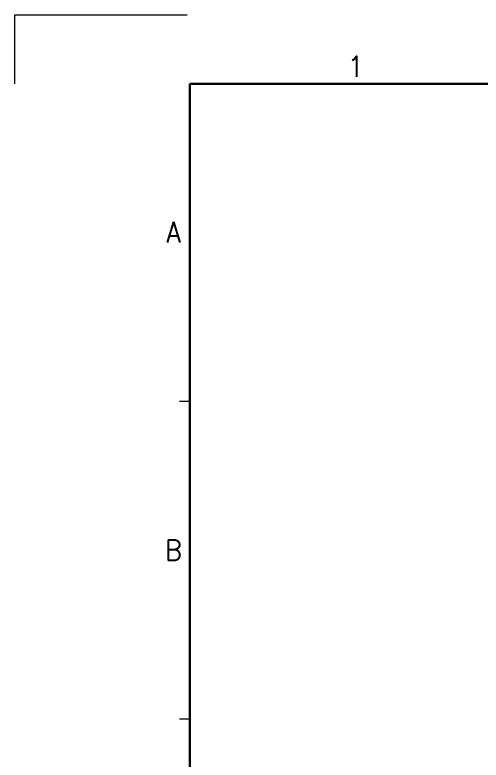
# Model space of a CAD drawing. Header units: millimetres. Extents: x -573 to 3430, y 0 to 3769.
# Drawn here: x 0 to 135.3, y 377.5 to 594 of the extents above; entities that cross this region are included whole.
import ezdxf
from ezdxf.enums import TextEntityAlignment as Align

# ---------------------------------------------------------------- set-up
doc = ezdxf.new("R2010")
doc.units = ezdxf.units.MM
doc.layers.add('AM_BOR', color=7, linetype='Continuous', lineweight=15)
doc.layers.add('トンボ', color=3, linetype='Continuous', lineweight=15, plot=False)
doc.styles.add('TOKURA STANDARD', font='simplex.shx', dxfattribs={"width": 0.9, "bigfont": 'extfont.shx'})

# ---------------------------------------------------------------- blocks, each defined once
blk = doc.blocks.new('TOKURA_JIS_A3_2008')
at = {"layer": 'AM_BOR', "lineweight": 30}
for p, q in [((25.4, 287), (410.4, 287)), ((25.4, 10), (25.4, 287))]:
    blk.add_line(p, q, dxfattribs=at)
at = {"layer": 'AM_BOR'}
for p, q in [((25.4, 240.83), (23.9, 240.83)), ((25.4, 194.67), (23.9, 194.67))]:
    blk.add_line(p, q, dxfattribs=at)
at = {"layer": 'トンボ'}
for p, q in [((0, 297), (25, 297)), ((0, 287), (0, 297))]:
    blk.add_line(p, q, dxfattribs=at)
at = {"layer": 'AM_BOR', "style": 'TOKURA STANDARD', "width": 0.9}
for s, p in [('1', (49.46, 288)), ('A', (23.01, 263.92)), ('B', (23.01, 217.75))]:
    blk.add_text(s, height=3, dxfattribs=at).set_placement(p, align=Align.CENTER)

msp = doc.modelspace()

# ---------------------------------------------------------------- block references
at = {"layer": 'AM_BOR', "lineweight": 0, "xscale": 2, "yscale": 2, "zscale": 2}
msp.add_blockref('TOKURA_JIS_A3_2008', (0, 0), dxfattribs=at)

doc.saveas('drawing.dxf')
